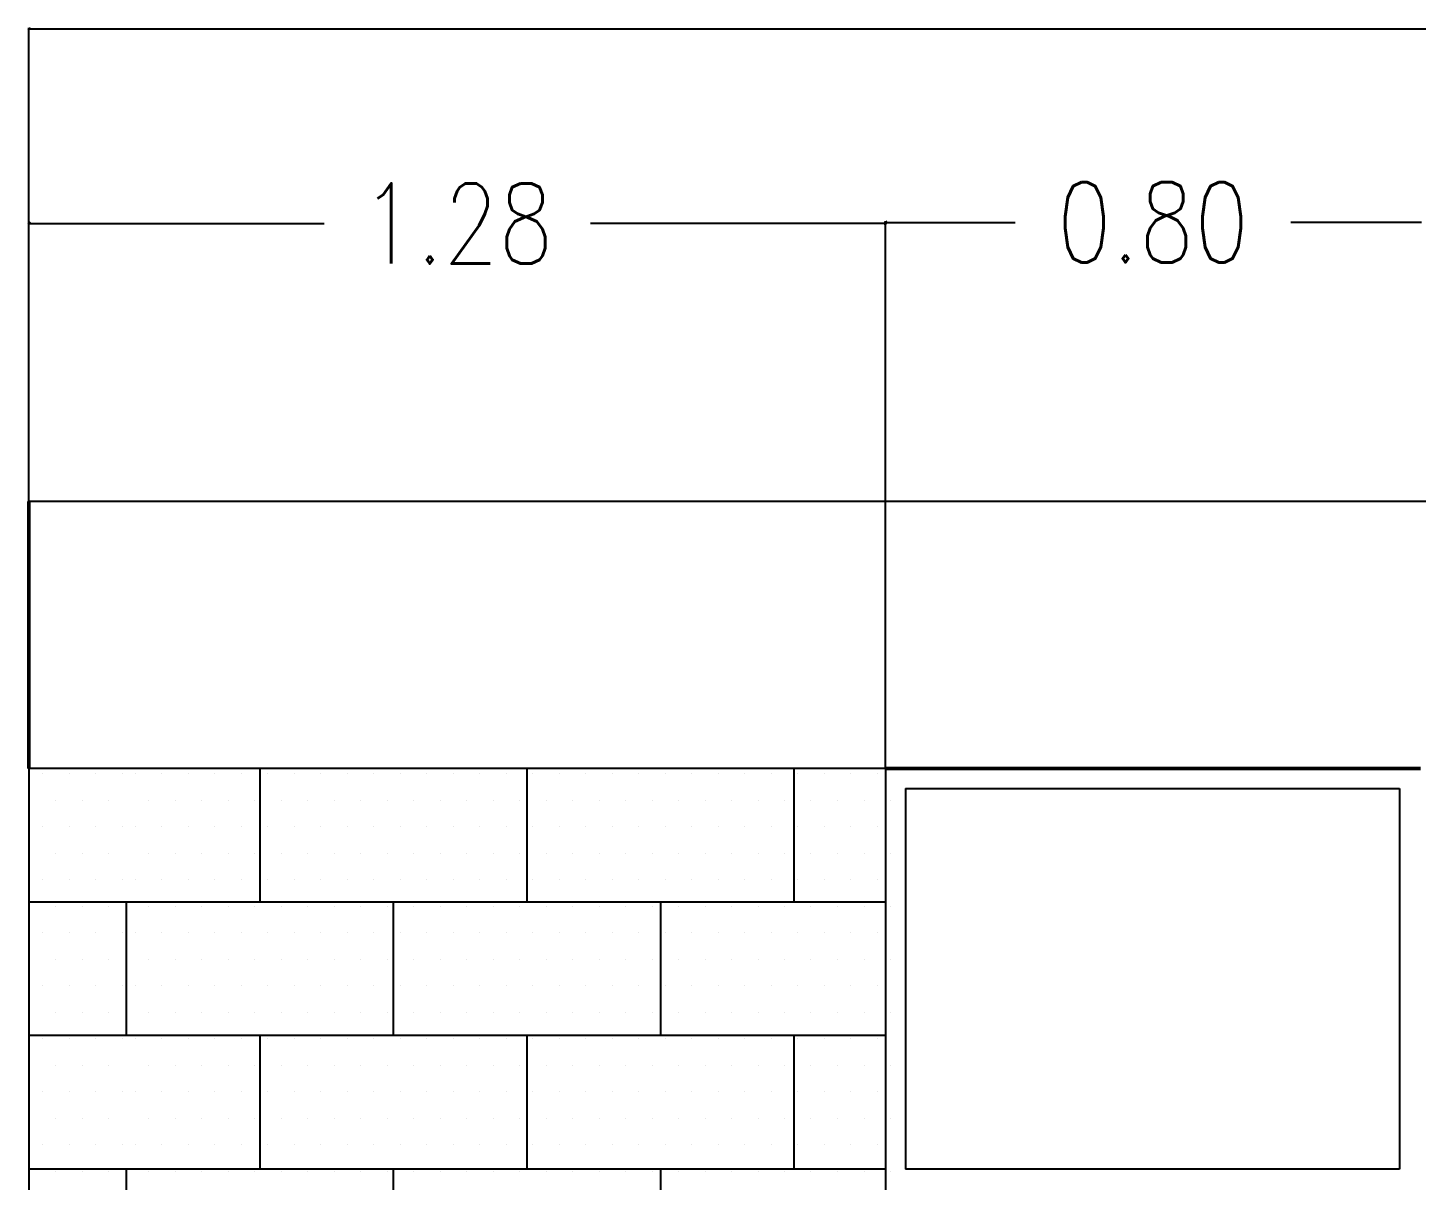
# Paper-space layout 'A000' of a CAD drawing. Header units: millimetres. Extents: x 0 to 841, y 0 to 594.
# Drawn here: x 492.26 to 533.85, y 259.54 to 294.06 of the extents above; entities that cross this region are included whole.
import ezdxf

# ---------------------------------------------------------------- set-up
doc = ezdxf.new("R2010")
doc.units = ezdxf.units.MM
doc.header["$MEASUREMENT"] = 0
for name, color, linetype, lineweight in [('A-ELEV-MBE1', 7, 'Continuous', 25), ('A-ELEV-PATT', 8, 'Continuous', 13), ('A-WALL-FULL-EXTR', 7, 'Continuous', 50)]:
    doc.layers.add(name, color=color, linetype=linetype, lineweight=lineweight)
doc.layers.add('G-ANNO-TTLB', color=3, linetype='Continuous')
doc.styles.add('E-ROMANS', font='romans.shx', dxfattribs={"width": 0.8})

# ---------------------------------------------------------------- blocks, each defined once
blk = doc.blocks.new('_Oblique')
at = {"color": 0, "linetype": 'ByBlock', "lineweight": -2}
blk.add_line((-0.5, -0.5), (0.5, 0.5), dxfattribs=at)

psp = doc.layouts.new('A000')

# ---------------------------------------------------------------- linework, layer by layer
at = {"layer": 'A-ELEV-MBE1'}
for p, q in [((559.293, 279.877), (492.293, 279.877)), ((492.293, 271.877), (492.293, 227.877)), ((517.953, 271.877), (492.293, 271.877)), ((499.208, 271.877), (499.208, 267.877)), ((507.208, 271.877), (507.208, 267.877)), ((515.208, 271.877), (515.208, 267.877)), ((517.953, 271.877), (517.953, 227.877)), ((518.553, 271.277), (533.353, 271.277)), ((518.553, 271.277), (518.553, 259.877)), ((533.353, 271.277), (533.353, 259.877)), ((517.953, 267.877), (492.293, 267.877)), ((495.208, 267.877), (495.208, 263.877)), ((503.208, 267.877), (503.208, 263.877)), ((511.208, 267.877), (511.208, 263.877)), ((517.953, 263.877), (492.293, 263.877)), ((499.208, 263.877), (499.208, 259.877)), ((507.208, 263.877), (507.208, 259.877)), ((515.208, 263.877), (515.208, 259.877)), ((517.953, 259.877), (492.293, 259.877)), ((495.208, 259.877), (495.208, 255.877)), ((503.208, 259.877), (503.208, 255.877)), ((511.208, 259.877), (511.208, 255.877)), ((533.353, 259.877), (518.553, 259.877))]:
    psp.add_line(p, q, dxfattribs=at)
at = {"layer": 'A-ELEV-PATT', "linetype": 'Continuous'}
for p, q in [((492.306, 271.715), (492.306, 271.715)), ((492.703, 271.715), (492.703, 271.715)), ((493.496, 271.715), (493.496, 271.715)), ((494.29, 271.715), (494.29, 271.715)), ((495.084, 271.715), (495.084, 271.715)), ((495.481, 271.715), (495.481, 271.715)), ((496.274, 271.715), (496.274, 271.715)), ((497.068, 271.715), (497.068, 271.715)), ((497.862, 271.715), (497.862, 271.715)), ((498.656, 271.715), (498.656, 271.715)), ((499.449, 271.715), (499.449, 271.715)), ((500.243, 271.715), (500.243, 271.715)), ((501.037, 271.715), (501.037, 271.715)), ((501.831, 271.715), (501.831, 271.715)), ((502.624, 271.715), (502.624, 271.715)), ((503.418, 271.715), (503.418, 271.715)), ((504.212, 271.715), (504.212, 271.715)), ((505.006, 271.715), (505.006, 271.715)), ((505.799, 271.715), (505.799, 271.715)), ((506.593, 271.715), (506.593, 271.715)), ((507.387, 271.715), (507.387, 271.715)), ((508.181, 271.715), (508.181, 271.715)), ((508.974, 271.715), (508.974, 271.715)), ((509.768, 271.715), (509.768, 271.715)), ((510.562, 271.715), (510.562, 271.715)), ((511.356, 271.715), (511.356, 271.715)), ((512.149, 271.715), (512.149, 271.715)), ((512.943, 271.715), (512.943, 271.715)), ((513.737, 271.715), (513.737, 271.715)), ((514.531, 271.715), (514.531, 271.715)), ((515.324, 271.715), (515.324, 271.715)), ((516.118, 271.715), (516.118, 271.715)), ((516.912, 271.715), (516.912, 271.715)), ((517.706, 271.715), (517.706, 271.715)), ((492.306, 270.921), (492.306, 270.921)), ((493.099, 270.921), (493.099, 270.921)), ((493.893, 270.921), (493.893, 270.921)), ((494.687, 270.921), (494.687, 270.921)), ((495.878, 270.921), (495.878, 270.921)), ((496.671, 270.921), (496.671, 270.921)), ((497.465, 270.921), (497.465, 270.921)), ((498.259, 270.921), (498.259, 270.921)), ((499.053, 270.921), (499.053, 270.921)), ((499.846, 270.921), (499.846, 270.921)), ((500.64, 270.921), (500.64, 270.921)), ((501.434, 270.921), (501.434, 270.921)), ((502.228, 270.921), (502.228, 270.921)), ((503.021, 270.921), (503.021, 270.921)), ((503.815, 270.921), (503.815, 270.921)), ((504.609, 270.921), (504.609, 270.921)), ((505.403, 270.921), (505.403, 270.921)), ((506.196, 270.921), (506.196, 270.921)), ((506.99, 270.921), (506.99, 270.921)), ((507.784, 270.921), (507.784, 270.921)), ((508.578, 270.921), (508.578, 270.921)), ((509.371, 270.921), (509.371, 270.921)), ((510.165, 270.921), (510.165, 270.921)), ((510.959, 270.921), (510.959, 270.921)), ((511.753, 270.921), (511.753, 270.921)), ((512.546, 270.921), (512.546, 270.921)), ((513.34, 270.921), (513.34, 270.921)), ((514.134, 270.921), (514.134, 270.921)), ((514.928, 270.921), (514.928, 270.921)), ((515.721, 270.921), (515.721, 270.921)), ((516.515, 270.921), (516.515, 270.921)), ((517.309, 270.921), (517.309, 270.921)), ((518.103, 270.921), (518.103, 270.921)), ((492.306, 270.127), (492.306, 270.127)), ((492.703, 270.127), (492.703, 270.127)), ((493.496, 270.127), (493.496, 270.127)), ((494.29, 270.127), (494.29, 270.127)), ((495.084, 270.127), (495.084, 270.127)), ((495.481, 270.127), (495.481, 270.127)), ((496.274, 270.127), (496.274, 270.127)), ((497.068, 270.127), (497.068, 270.127)), ((497.862, 270.127), (497.862, 270.127)), ((498.656, 270.127), (498.656, 270.127)), ((499.449, 270.127), (499.449, 270.127)), ((500.243, 270.127), (500.243, 270.127)), ((501.037, 270.127), (501.037, 270.127)), ((501.831, 270.127), (501.831, 270.127)), ((502.624, 270.127), (502.624, 270.127)), ((503.418, 270.127), (503.418, 270.127)), ((504.212, 270.127), (504.212, 270.127)), ((505.006, 270.127), (505.006, 270.127)), ((505.799, 270.127), (505.799, 270.127)), ((506.593, 270.127), (506.593, 270.127)), ((507.387, 270.127), (507.387, 270.127)), ((508.181, 270.127), (508.181, 270.127)), ((508.974, 270.127), (508.974, 270.127)), ((509.768, 270.127), (509.768, 270.127)), ((510.562, 270.127), (510.562, 270.127)), ((511.356, 270.127), (511.356, 270.127)), ((512.149, 270.127), (512.149, 270.127)), ((512.943, 270.127), (512.943, 270.127)), ((513.737, 270.127), (513.737, 270.127)), ((514.531, 270.127), (514.531, 270.127)), ((515.324, 270.127), (515.324, 270.127)), ((516.118, 270.127), (516.118, 270.127)), ((516.912, 270.127), (516.912, 270.127)), ((517.706, 270.127), (517.706, 270.127)), ((492.306, 269.334), (492.306, 269.334)), ((493.099, 269.334), (493.099, 269.334)), ((493.893, 269.334), (493.893, 269.334)), ((494.687, 269.334), (494.687, 269.334)), ((495.878, 269.334), (495.878, 269.334)), ((496.671, 269.334), (496.671, 269.334)), ((497.465, 269.334), (497.465, 269.334)), ((498.259, 269.334), (498.259, 269.334)), ((499.053, 269.334), (499.053, 269.334)), ((499.846, 269.334), (499.846, 269.334)), ((500.64, 269.334), (500.64, 269.334)), ((501.434, 269.334), (501.434, 269.334)), ((502.228, 269.334), (502.228, 269.334)), ((503.021, 269.334), (503.021, 269.334)), ((503.815, 269.334), (503.815, 269.334)), ((504.609, 269.334), (504.609, 269.334)), ((505.403, 269.334), (505.403, 269.334)), ((506.196, 269.334), (506.196, 269.334)), ((506.99, 269.334), (506.99, 269.334)), ((507.784, 269.334), (507.784, 269.334)), ((508.578, 269.334), (508.578, 269.334)), ((509.371, 269.334), (509.371, 269.334)), ((510.165, 269.334), (510.165, 269.334)), ((510.959, 269.334), (510.959, 269.334)), ((511.753, 269.334), (511.753, 269.334)), ((512.546, 269.334), (512.546, 269.334)), ((513.34, 269.334), (513.34, 269.334)), ((514.134, 269.334), (514.134, 269.334)), ((514.928, 269.334), (514.928, 269.334)), ((515.721, 269.334), (515.721, 269.334)), ((516.515, 269.334), (516.515, 269.334)), ((517.309, 269.334), (517.309, 269.334)), ((518.103, 269.334), (518.103, 269.334)), ((492.306, 268.54), (492.306, 268.54)), ((492.703, 268.54), (492.703, 268.54)), ((493.496, 268.54), (493.496, 268.54)), ((494.29, 268.54), (494.29, 268.54)), ((495.084, 268.54), (495.084, 268.54)), ((495.481, 268.54), (495.481, 268.54)), ((496.274, 268.54), (496.274, 268.54)), ((497.068, 268.54), (497.068, 268.54)), ((497.862, 268.54), (497.862, 268.54)), ((498.656, 268.54), (498.656, 268.54)), ((499.449, 268.54), (499.449, 268.54)), ((500.243, 268.54), (500.243, 268.54)), ((501.037, 268.54), (501.037, 268.54)), ((501.831, 268.54), (501.831, 268.54)), ((502.624, 268.54), (502.624, 268.54)), ((503.418, 268.54), (503.418, 268.54)), ((504.212, 268.54), (504.212, 268.54)), ((505.006, 268.54), (505.006, 268.54)), ((505.799, 268.54), (505.799, 268.54)), ((506.593, 268.54), (506.593, 268.54)), ((507.387, 268.54), (507.387, 268.54)), ((508.181, 268.54), (508.181, 268.54)), ((508.974, 268.54), (508.974, 268.54)), ((509.768, 268.54), (509.768, 268.54)), ((510.562, 268.54), (510.562, 268.54)), ((511.356, 268.54), (511.356, 268.54)), ((512.149, 268.54), (512.149, 268.54)), ((512.943, 268.54), (512.943, 268.54)), ((513.737, 268.54), (513.737, 268.54)), ((514.531, 268.54), (514.531, 268.54)), ((515.324, 268.54), (515.324, 268.54)), ((516.118, 268.54), (516.118, 268.54)), ((516.912, 268.54), (516.912, 268.54)), ((517.706, 268.54), (517.706, 268.54)), ((492.306, 267.746), (492.306, 267.746)), ((493.099, 267.746), (493.099, 267.746)), ((493.893, 267.746), (493.893, 267.746)), ((494.687, 267.746), (494.687, 267.746)), ((495.878, 267.746), (495.878, 267.746)), ((496.671, 267.746), (496.671, 267.746)), ((497.465, 267.746), (497.465, 267.746)), ((498.259, 267.746), (498.259, 267.746)), ((499.053, 267.746), (499.053, 267.746)), ((499.846, 267.746), (499.846, 267.746)), ((500.64, 267.746), (500.64, 267.746)), ((501.434, 267.746), (501.434, 267.746)), ((502.228, 267.746), (502.228, 267.746)), ((503.021, 267.746), (503.021, 267.746)), ((503.815, 267.746), (503.815, 267.746)), ((504.609, 267.746), (504.609, 267.746)), ((505.403, 267.746), (505.403, 267.746)), ((506.196, 267.746), (506.196, 267.746)), ((506.99, 267.746), (506.99, 267.746)), ((507.784, 267.746), (507.784, 267.746)), ((508.578, 267.746), (508.578, 267.746)), ((509.371, 267.746), (509.371, 267.746)), ((510.165, 267.746), (510.165, 267.746)), ((510.959, 267.746), (510.959, 267.746)), ((511.753, 267.746), (511.753, 267.746)), ((512.546, 267.746), (512.546, 267.746)), ((513.34, 267.746), (513.34, 267.746)), ((514.134, 267.746), (514.134, 267.746)), ((514.928, 267.746), (514.928, 267.746)), ((515.721, 267.746), (515.721, 267.746)), ((516.515, 267.746), (516.515, 267.746)), ((517.309, 267.746), (517.309, 267.746)), ((518.103, 267.746), (518.103, 267.746)), ((492.306, 266.952), (492.306, 266.952)), ((492.703, 266.952), (492.703, 266.952)), ((493.496, 266.952), (493.496, 266.952)), ((494.29, 266.952), (494.29, 266.952)), ((495.084, 266.952), (495.084, 266.952)), ((495.481, 266.952), (495.481, 266.952)), ((496.274, 266.952), (496.274, 266.952)), ((497.068, 266.952), (497.068, 266.952)), ((497.862, 266.952), (497.862, 266.952)), ((498.656, 266.952), (498.656, 266.952)), ((499.449, 266.952), (499.449, 266.952)), ((500.243, 266.952), (500.243, 266.952)), ((501.037, 266.952), (501.037, 266.952)), ((501.831, 266.952), (501.831, 266.952)), ((502.624, 266.952), (502.624, 266.952)), ((503.418, 266.952), (503.418, 266.952)), ((504.212, 266.952), (504.212, 266.952)), ((505.006, 266.952), (505.006, 266.952)), ((505.799, 266.952), (505.799, 266.952)), ((506.593, 266.952), (506.593, 266.952)), ((507.387, 266.952), (507.387, 266.952)), ((508.181, 266.952), (508.181, 266.952)), ((508.974, 266.952), (508.974, 266.952)), ((509.768, 266.952), (509.768, 266.952)), ((510.562, 266.952), (510.562, 266.952)), ((511.356, 266.952), (511.356, 266.952)), ((512.149, 266.952), (512.149, 266.952)), ((512.943, 266.952), (512.943, 266.952)), ((513.737, 266.952), (513.737, 266.952)), ((514.531, 266.952), (514.531, 266.952)), ((515.324, 266.952), (515.324, 266.952)), ((516.118, 266.952), (516.118, 266.952)), ((516.912, 266.952), (516.912, 266.952)), ((517.706, 266.952), (517.706, 266.952)), ((492.306, 266.159), (492.306, 266.159)), ((493.099, 266.159), (493.099, 266.159)), ((493.893, 266.159), (493.893, 266.159)), ((494.687, 266.159), (494.687, 266.159)), ((495.878, 266.159), (495.878, 266.159)), ((496.671, 266.159), (496.671, 266.159)), ((497.465, 266.159), (497.465, 266.159)), ((498.259, 266.159), (498.259, 266.159)), ((499.053, 266.159), (499.053, 266.159)), ((499.846, 266.159), (499.846, 266.159)), ((500.64, 266.159), (500.64, 266.159)), ((501.434, 266.159), (501.434, 266.159)), ((502.228, 266.159), (502.228, 266.159)), ((503.021, 266.159), (503.021, 266.159)), ((503.815, 266.159), (503.815, 266.159)), ((504.609, 266.159), (504.609, 266.159)), ((505.403, 266.159), (505.403, 266.159)), ((506.196, 266.159), (506.196, 266.159)), ((506.99, 266.159), (506.99, 266.159)), ((507.784, 266.159), (507.784, 266.159)), ((508.578, 266.159), (508.578, 266.159)), ((509.371, 266.159), (509.371, 266.159)), ((510.165, 266.159), (510.165, 266.159)), ((510.959, 266.159), (510.959, 266.159)), ((511.753, 266.159), (511.753, 266.159)), ((512.546, 266.159), (512.546, 266.159)), ((513.34, 266.159), (513.34, 266.159)), ((514.134, 266.159), (514.134, 266.159)), ((514.928, 266.159), (514.928, 266.159)), ((515.721, 266.159), (515.721, 266.159)), ((516.515, 266.159), (516.515, 266.159)), ((517.309, 266.159), (517.309, 266.159)), ((518.103, 266.159), (518.103, 266.159)), ((492.306, 265.365), (492.306, 265.365)), ((492.703, 265.365), (492.703, 265.365)), ((493.496, 265.365), (493.496, 265.365)), ((494.29, 265.365), (494.29, 265.365)), ((495.084, 265.365), (495.084, 265.365)), ((495.481, 265.365), (495.481, 265.365)), ((496.274, 265.365), (496.274, 265.365)), ((497.068, 265.365), (497.068, 265.365)), ((497.862, 265.365), (497.862, 265.365)), ((498.656, 265.365), (498.656, 265.365)), ((499.449, 265.365), (499.449, 265.365)), ((500.243, 265.365), (500.243, 265.365)), ((501.037, 265.365), (501.037, 265.365)), ((501.831, 265.365), (501.831, 265.365)), ((502.624, 265.365), (502.624, 265.365)), ((503.418, 265.365), (503.418, 265.365)), ((504.212, 265.365), (504.212, 265.365)), ((505.006, 265.365), (505.006, 265.365)), ((505.799, 265.365), (505.799, 265.365)), ((506.593, 265.365), (506.593, 265.365)), ((507.387, 265.365), (507.387, 265.365)), ((508.181, 265.365), (508.181, 265.365)), ((508.974, 265.365), (508.974, 265.365)), ((509.768, 265.365), (509.768, 265.365)), ((510.562, 265.365), (510.562, 265.365)), ((511.356, 265.365), (511.356, 265.365)), ((512.149, 265.365), (512.149, 265.365)), ((512.943, 265.365), (512.943, 265.365)), ((513.737, 265.365), (513.737, 265.365)), ((514.531, 265.365), (514.531, 265.365)), ((515.324, 265.365), (515.324, 265.365)), ((516.118, 265.365), (516.118, 265.365)), ((516.912, 265.365), (516.912, 265.365)), ((517.706, 265.365), (517.706, 265.365)), ((492.306, 264.571), (492.306, 264.571)), ((493.099, 264.571), (493.099, 264.571)), ((493.893, 264.571), (493.893, 264.571)), ((494.687, 264.571), (494.687, 264.571)), ((495.878, 264.571), (495.878, 264.571)), ((496.671, 264.571), (496.671, 264.571)), ((497.465, 264.571), (497.465, 264.571)), ((498.259, 264.571), (498.259, 264.571)), ((499.053, 264.571), (499.053, 264.571)), ((499.846, 264.571), (499.846, 264.571)), ((500.64, 264.571), (500.64, 264.571)), ((501.434, 264.571), (501.434, 264.571)), ((502.228, 264.571), (502.228, 264.571)), ((503.021, 264.571), (503.021, 264.571)), ((503.815, 264.571), (503.815, 264.571)), ((504.609, 264.571), (504.609, 264.571)), ((505.403, 264.571), (505.403, 264.571)), ((506.196, 264.571), (506.196, 264.571)), ((506.99, 264.571), (506.99, 264.571)), ((507.784, 264.571), (507.784, 264.571)), ((508.578, 264.571), (508.578, 264.571)), ((509.371, 264.571), (509.371, 264.571)), ((510.165, 264.571), (510.165, 264.571)), ((510.959, 264.571), (510.959, 264.571)), ((511.753, 264.571), (511.753, 264.571)), ((512.546, 264.571), (512.546, 264.571)), ((513.34, 264.571), (513.34, 264.571)), ((514.134, 264.571), (514.134, 264.571)), ((514.928, 264.571), (514.928, 264.571)), ((515.721, 264.571), (515.721, 264.571)), ((516.515, 264.571), (516.515, 264.571)), ((517.309, 264.571), (517.309, 264.571)), ((518.103, 264.571), (518.103, 264.571)), ((492.306, 263.777), (492.306, 263.777)), ((492.703, 263.777), (492.703, 263.777)), ((493.496, 263.777), (493.496, 263.777)), ((494.29, 263.777), (494.29, 263.777)), ((495.084, 263.777), (495.084, 263.777)), ((495.481, 263.777), (495.481, 263.777)), ((496.274, 263.777), (496.274, 263.777)), ((497.068, 263.777), (497.068, 263.777)), ((497.862, 263.777), (497.862, 263.777)), ((498.656, 263.777), (498.656, 263.777)), ((499.449, 263.777), (499.449, 263.777)), ((500.243, 263.777), (500.243, 263.777)), ((501.037, 263.777), (501.037, 263.777)), ((501.831, 263.777), (501.831, 263.777)), ((502.624, 263.777), (502.624, 263.777)), ((503.418, 263.777), (503.418, 263.777)), ((504.212, 263.777), (504.212, 263.777)), ((505.006, 263.777), (505.006, 263.777)), ((505.799, 263.777), (505.799, 263.777)), ((506.593, 263.777), (506.593, 263.777)), ((507.387, 263.777), (507.387, 263.777)), ((508.181, 263.777), (508.181, 263.777)), ((508.974, 263.777), (508.974, 263.777)), ((509.768, 263.777), (509.768, 263.777)), ((510.562, 263.777), (510.562, 263.777)), ((511.356, 263.777), (511.356, 263.777)), ((512.149, 263.777), (512.149, 263.777)), ((512.943, 263.777), (512.943, 263.777)), ((513.737, 263.777), (513.737, 263.777)), ((514.531, 263.777), (514.531, 263.777)), ((515.324, 263.777), (515.324, 263.777)), ((516.118, 263.777), (516.118, 263.777)), ((516.912, 263.777), (516.912, 263.777)), ((517.706, 263.777), (517.706, 263.777)), ((492.306, 262.984), (492.306, 262.984)), ((493.099, 262.984), (493.099, 262.984)), ((493.893, 262.984), (493.893, 262.984)), ((494.687, 262.984), (494.687, 262.984)), ((495.878, 262.984), (495.878, 262.984)), ((496.671, 262.984), (496.671, 262.984)), ((497.465, 262.984), (497.465, 262.984)), ((498.259, 262.984), (498.259, 262.984)), ((499.053, 262.984), (499.053, 262.984)), ((499.846, 262.984), (499.846, 262.984)), ((500.64, 262.984), (500.64, 262.984)), ((501.434, 262.984), (501.434, 262.984)), ((502.228, 262.984), (502.228, 262.984)), ((503.021, 262.984), (503.021, 262.984)), ((503.815, 262.984), (503.815, 262.984)), ((504.609, 262.984), (504.609, 262.984)), ((505.403, 262.984), (505.403, 262.984)), ((506.196, 262.984), (506.196, 262.984)), ((506.99, 262.984), (506.99, 262.984)), ((507.784, 262.984), (507.784, 262.984)), ((508.578, 262.984), (508.578, 262.984)), ((509.371, 262.984), (509.371, 262.984)), ((510.165, 262.984), (510.165, 262.984)), ((510.959, 262.984), (510.959, 262.984)), ((511.753, 262.984), (511.753, 262.984)), ((512.546, 262.984), (512.546, 262.984)), ((513.34, 262.984), (513.34, 262.984)), ((514.134, 262.984), (514.134, 262.984)), ((514.928, 262.984), (514.928, 262.984)), ((515.721, 262.984), (515.721, 262.984)), ((516.515, 262.984), (516.515, 262.984)), ((517.309, 262.984), (517.309, 262.984)), ((518.103, 262.984), (518.103, 262.984)), ((492.306, 262.19), (492.306, 262.19)), ((492.703, 262.19), (492.703, 262.19)), ((493.496, 262.19), (493.496, 262.19)), ((494.29, 262.19), (494.29, 262.19)), ((495.084, 262.19), (495.084, 262.19)), ((495.481, 262.19), (495.481, 262.19)), ((496.274, 262.19), (496.274, 262.19)), ((497.068, 262.19), (497.068, 262.19)), ((497.862, 262.19), (497.862, 262.19)), ((498.656, 262.19), (498.656, 262.19)), ((499.449, 262.19), (499.449, 262.19)), ((500.243, 262.19), (500.243, 262.19)), ((501.037, 262.19), (501.037, 262.19)), ((501.831, 262.19), (501.831, 262.19)), ((502.624, 262.19), (502.624, 262.19)), ((503.418, 262.19), (503.418, 262.19)), ((504.212, 262.19), (504.212, 262.19)), ((505.006, 262.19), (505.006, 262.19)), ((505.799, 262.19), (505.799, 262.19)), ((506.593, 262.19), (506.593, 262.19)), ((507.387, 262.19), (507.387, 262.19)), ((508.181, 262.19), (508.181, 262.19)), ((508.974, 262.19), (508.974, 262.19)), ((509.768, 262.19), (509.768, 262.19)), ((510.562, 262.19), (510.562, 262.19)), ((511.356, 262.19), (511.356, 262.19)), ((512.149, 262.19), (512.149, 262.19)), ((512.943, 262.19), (512.943, 262.19)), ((513.737, 262.19), (513.737, 262.19)), ((514.531, 262.19), (514.531, 262.19)), ((515.324, 262.19), (515.324, 262.19)), ((516.118, 262.19), (516.118, 262.19)), ((516.912, 262.19), (516.912, 262.19)), ((517.706, 262.19), (517.706, 262.19)), ((492.306, 261.396), (492.306, 261.396)), ((493.099, 261.396), (493.099, 261.396)), ((493.893, 261.396), (493.893, 261.396)), ((494.687, 261.396), (494.687, 261.396)), ((495.878, 261.396), (495.878, 261.396)), ((496.671, 261.396), (496.671, 261.396)), ((497.465, 261.396), (497.465, 261.396)), ((498.259, 261.396), (498.259, 261.396)), ((499.053, 261.396), (499.053, 261.396)), ((499.846, 261.396), (499.846, 261.396)), ((500.64, 261.396), (500.64, 261.396)), ((501.434, 261.396), (501.434, 261.396)), ((502.228, 261.396), (502.228, 261.396)), ((503.021, 261.396), (503.021, 261.396)), ((503.815, 261.396), (503.815, 261.396)), ((504.609, 261.396), (504.609, 261.396)), ((505.403, 261.396), (505.403, 261.396)), ((506.196, 261.396), (506.196, 261.396)), ((506.99, 261.396), (506.99, 261.396)), ((507.784, 261.396), (507.784, 261.396)), ((508.578, 261.396), (508.578, 261.396)), ((509.371, 261.396), (509.371, 261.396)), ((510.165, 261.396), (510.165, 261.396)), ((510.959, 261.396), (510.959, 261.396)), ((511.753, 261.396), (511.753, 261.396)), ((512.546, 261.396), (512.546, 261.396)), ((513.34, 261.396), (513.34, 261.396)), ((514.134, 261.396), (514.134, 261.396)), ((514.928, 261.396), (514.928, 261.396)), ((515.721, 261.396), (515.721, 261.396)), ((516.515, 261.396), (516.515, 261.396)), ((517.309, 261.396), (517.309, 261.396)), ((518.103, 261.396), (518.103, 261.396)), ((492.306, 260.602), (492.306, 260.602)), ((492.703, 260.602), (492.703, 260.602)), ((493.496, 260.602), (493.496, 260.602)), ((494.29, 260.602), (494.29, 260.602)), ((495.084, 260.602), (495.084, 260.602)), ((495.481, 260.602), (495.481, 260.602)), ((496.274, 260.602), (496.274, 260.602)), ((497.068, 260.602), (497.068, 260.602)), ((497.862, 260.602), (497.862, 260.602)), ((498.656, 260.602), (498.656, 260.602)), ((499.449, 260.602), (499.449, 260.602)), ((500.243, 260.602), (500.243, 260.602)), ((501.037, 260.602), (501.037, 260.602)), ((501.831, 260.602), (501.831, 260.602)), ((502.624, 260.602), (502.624, 260.602)), ((503.418, 260.602), (503.418, 260.602)), ((504.212, 260.602), (504.212, 260.602)), ((505.006, 260.602), (505.006, 260.602)), ((505.799, 260.602), (505.799, 260.602)), ((506.593, 260.602), (506.593, 260.602)), ((507.387, 260.602), (507.387, 260.602)), ((508.181, 260.602), (508.181, 260.602)), ((508.974, 260.602), (508.974, 260.602)), ((509.768, 260.602), (509.768, 260.602)), ((510.562, 260.602), (510.562, 260.602)), ((511.356, 260.602), (511.356, 260.602)), ((512.149, 260.602), (512.149, 260.602)), ((512.943, 260.602), (512.943, 260.602)), ((513.737, 260.602), (513.737, 260.602)), ((514.531, 260.602), (514.531, 260.602)), ((515.324, 260.602), (515.324, 260.602)), ((516.118, 260.602), (516.118, 260.602)), ((516.912, 260.602), (516.912, 260.602)), ((517.706, 260.602), (517.706, 260.602)), ((492.306, 259.809), (492.306, 259.809)), ((493.099, 259.809), (493.099, 259.809)), ((493.893, 259.809), (493.893, 259.809)), ((494.687, 259.809), (494.687, 259.809)), ((495.878, 259.809), (495.878, 259.809)), ((496.671, 259.809), (496.671, 259.809)), ((497.465, 259.809), (497.465, 259.809)), ((498.259, 259.809), (498.259, 259.809)), ((499.053, 259.809), (499.053, 259.809)), ((499.846, 259.809), (499.846, 259.809)), ((500.64, 259.809), (500.64, 259.809)), ((501.434, 259.809), (501.434, 259.809)), ((502.228, 259.809), (502.228, 259.809)), ((503.021, 259.809), (503.021, 259.809)), ((503.815, 259.809), (503.815, 259.809)), ((504.609, 259.809), (504.609, 259.809)), ((505.403, 259.809), (505.403, 259.809)), ((506.196, 259.809), (506.196, 259.809)), ((506.99, 259.809), (506.99, 259.809)), ((507.784, 259.809), (507.784, 259.809)), ((508.578, 259.809), (508.578, 259.809)), ((509.371, 259.809), (509.371, 259.809)), ((510.165, 259.809), (510.165, 259.809)), ((510.959, 259.809), (510.959, 259.809)), ((511.753, 259.809), (511.753, 259.809)), ((512.546, 259.809), (512.546, 259.809)), ((513.34, 259.809), (513.34, 259.809)), ((514.134, 259.809), (514.134, 259.809)), ((514.928, 259.809), (514.928, 259.809)), ((515.721, 259.809), (515.721, 259.809)), ((516.515, 259.809), (516.515, 259.809)), ((517.309, 259.809), (517.309, 259.809)), ((518.103, 259.809), (518.103, 259.809))]:
    psp.add_line(p, q, dxfattribs=at)
at = {"layer": 'A-WALL-FULL-EXTR'}
for p, q in [((492.293, 271.877), (492.293, 279.877)), ((517.953, 271.877), (533.978, 271.877))]:
    psp.add_line(p, q, dxfattribs=at)
at = {"layer": 'G-ANNO-TTLB'}
for p, q in [((492.257, 294.028), (585.667, 294.028)), ((492.293, 279.901), (492.293, 294.064)), ((517.953, 271.901), (517.953, 288.272)), ((492.257, 288.203), (501.135, 288.203)), ((492.293, 271.901), (492.293, 288.239)), ((517.989, 288.203), (509.112, 288.203)), ((517.917, 288.236), (521.84, 288.236)), ((517.953, 271.901), (517.953, 288.239)), ((534.014, 288.236), (530.091, 288.236))]:
    psp.add_line(p, q, dxfattribs=at)

# ---------------------------------------------------------------- block references
at = {"layer": 'G-ANNO-TTLB', "xscale": 0.07200000000000001, "yscale": 0.07200000000000001, "zscale": 0.07200000000000001, "rotation": 180}
for p in [(492.293, 294.028), (517.953, 288.236), (492.293, 288.203)]:
    psp.add_blockref('_Oblique', p, dxfattribs=at)
at = {"layer": 'G-ANNO-TTLB', "xscale": 0.07200000000000001, "yscale": 0.07200000000000001, "zscale": 0.07200000000000001}
psp.add_blockref('_Oblique', (517.953, 288.203), dxfattribs=at)

# ---------------------------------------------------------------- texts
at = {"layer": 'G-ANNO-TTLB', "char_height": 2.4, "attachment_point": 5, "style": 'E-ROMANS', "bg_fill": 3, "box_fill_scale": 1.25, "bg_fill_color": 256, "bg_fill_true_color": 13158600, "bg_fill_transparency": 0}
for s, insert in [('\\A1;1.28', (505.123, 288.203)), ('\\A1;0.80', (525.965, 288.236))]:
    psp.add_mtext(s, dxfattribs=dict(at, insert=insert))

doc.saveas('drawing.dxf')
